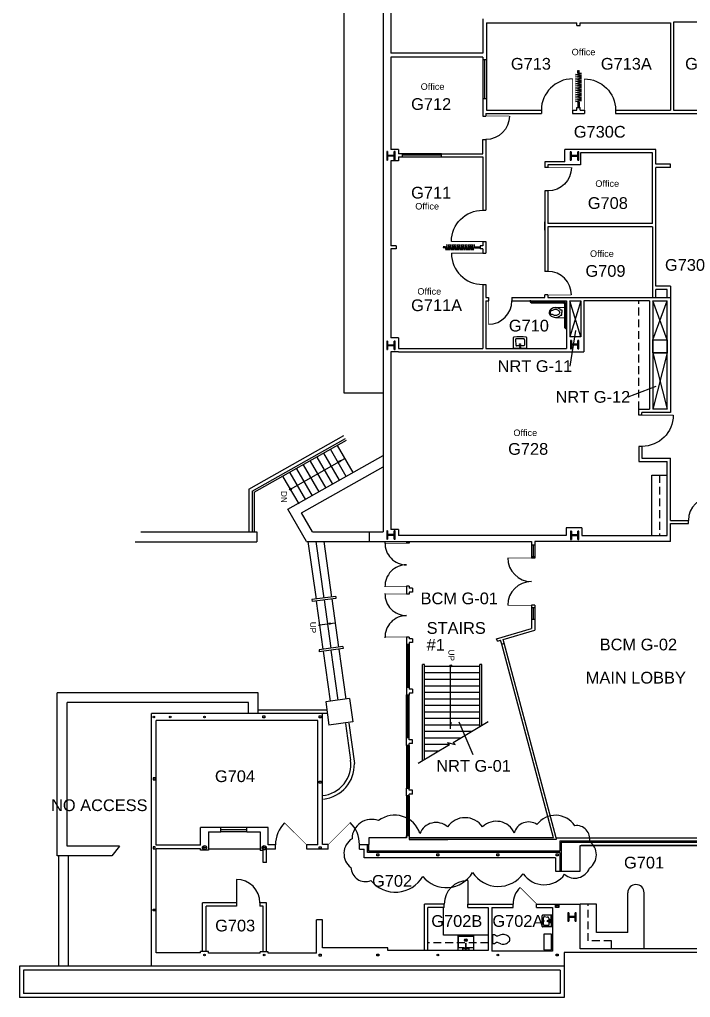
# Model space of a CAD drawing. Extents: x 889 to 4763, y 151 to 3209.
# Drawn here: x 889 to 1919, y 720 to 2222 of the extents above; entities that cross this region are included whole.
import ezdxf

# ---------------------------------------------------------------- set-up
doc = ezdxf.new("R2010")
doc.units = 0
doc.header["$LTSCALE"] = 96
doc.header["$MEASUREMENT"] = 0
doc.linetypes.add('DASHED4', pattern=[0.1875, 0.125, -0.0625])
doc.layers.get('0').update_dxf_attribs({"linetype": 'CONTINUOUS'})
for name, color, linetype in [('A-ANNO-TEXT', 4, 'CONTINUOUS'), ('A-ANNO-TEXT-CTC', 181, 'CONTINUOUS'), ('A-COLS', 1, 'CONTINUOUS'), ('A-DOOR', 2, 'CONTINUOUS'), ('A-FLOR-CASE', 3, 'CONTINUOUS'), ('A-FLOR-SHFT', 1, 'CONTINUOUS'), ('A-FLOR-STRS', 2, 'CONTINUOUS'), ('A-GLAZ', 2, 'CONTINUOUS'), ('A-WALL-EXST', 7, 'CONTINUOUS'), ('A-WALL-FULL', 6, 'CONTINUOUS'), ('A-WALL-SILL', 1, 'CONTINUOUS'), ('DEF', 31, 'CONTINUOUS'), ('L-EXTERIOR', 8, 'CONTINUOUS'), ('P-FIXT', 3, 'CONTINUOUS')]:
    doc.layers.add(name, color=color, linetype=linetype)
doc.styles.add('ARIAL', font='arial.ttf')

# ---------------------------------------------------------------- blocks, each defined once
blk = doc.blocks.new('COL')
at = {"layer": 'A-COLS'}
for p, q in [((-0.5, 0.5), (0.5, 0.5)), ((-0.5, 0.39), (-0.5, 0.5)), ((-0.5, 0.39), (-0.05, 0.39)), ((-0.05, -0.39), (-0.05, 0.39)), ((0.05, -0.39), (0.05, 0.39)), ((0.05, 0.39), (0.5, 0.39)), ((0.5, 0.5), (0.5, 0.39)), ((-0.5, -0.5), (-0.5, -0.39)), ((-0.05, -0.39), (-0.5, -0.39)), ((0.5, -0.5), (-0.5, -0.5)), ((0.5, -0.39), (0.05, -0.39)), ((0.5, -0.39), (0.5, -0.5))]:
    blk.add_line(p, q, dxfattribs=at)
blk = doc.blocks.new('DOOR')
at = {"layer": 'A-DOOR', "const_width": 0.0278}
blk.add_lwpolyline([(0, 0), (0, 1)], dxfattribs=at)
at = {"layer": 'A-DOOR'}
blk.add_arc((0, 0), 1, 90, 180, dxfattribs=at)
blk = doc.blocks.new('TOILET3')
for p, q in [((0, -7), (0, 7)), ((2.5, 7), (0, 7)), ((5.6, 5), (2.5, 7)), ((7.2, 5), (5.6, 5)), ((12.3, 6.8), (7.2, 5)), ((2.5, -7), (0, -7)), ((5.6, -5), (2.5, -7)), ((7.2, -5), (5.6, -5)), ((12.3, -6.8), (7.2, -5))]:
    blk.add_line(p, q)
for centre, radius, start, end in [((15.7, -3.1), 10.5, 90, 108.8354), ((16.2, -0.6), 8.05, 71.1646, 93.7754), ((15.2, -6.5), 14, 57.6462, 74.7553), ((16.2, -4), 11.3, 36.0611, 55.3641), ((20.1, 0), 5.93, 360, 26.7012), ((20.1, 0), 5.93, 333.2988, 0), ((15.7, 3.1), 10.5, 251.1646, 270), ((15.7, 3.1), 10.5, 270, 288.8354), ((15.7, 5.9), 13.2, 284.9626, 301.7838), ((16.2, 4), 11.3, 304.6359, 323.9389)]:
    blk.add_arc(centre, radius, start, end)

msp = doc.modelspace()

# ---------------------------------------------------------------- linework, layer by layer
at = {"layer": 'A-ANNO-TEXT'}
msp.add_line((1550.8, 1132.7), (1550.8, 1228.9), dxfattribs=at)
msp.add_circle((1550.9, 1229.5), 1.44, dxfattribs=at)
msp.add_solid([(1549.1, 1143.3), (1552.7, 1143.3), (1550.9, 1132.5)], dxfattribs=at)
at = {"layer": 'A-ANNO-TEXT-CTC'}
for p, q in [((1734.4, 1689.4), (1742.9, 1744.1)), ((1823.3, 1642.2), (1866.2, 1658.9)), ((1585.6, 1092.7), (1563.8, 1142.7))]:
    msp.add_line(p, q, dxfattribs=at)
at = {"layer": 'A-COLS'}
for points in [[(1265.7, 1149.4), (1262.7, 1149.4), (1262.7, 1152.4), (1265.7, 1152.4)], [(1351.8, 1149.4), (1348.8, 1149.4), (1348.8, 1152.4), (1351.8, 1152.4)], [(1094.1, 1054.3), (1097.1, 1054.3), (1097.1, 1057.3), (1094.1, 1057.3)], [(1351.8, 1049.3), (1348.8, 1049.3), (1348.8, 1052.3), (1351.8, 1052.3)], [(1094.1, 948.6), (1097.1, 948.6), (1097.1, 951.6), (1094.1, 951.6)], [(1351.8, 948.6), (1348.8, 948.6), (1348.8, 951.6), (1351.8, 951.6)], [(1440.6, 937.9), (1437.6, 937.9), (1437.6, 940.9), (1440.6, 940.9)], [(1532.7, 937.9), (1529.7, 937.9), (1529.7, 940.9), (1532.7, 940.9)], [(1624.8, 937.9), (1621.8, 937.9), (1621.8, 940.9), (1624.8, 940.9)], [(1716, 937.9), (1713, 937.9), (1713, 940.9), (1716, 940.9)], [(1094.1, 856), (1097.1, 856), (1097.1, 853), (1094.1, 853)], [(1717, 858.1), (1712, 858.1), (1712, 863.1), (1717, 863.1)], [(1716, 859.1), (1713, 859.1), (1713, 862.1), (1716, 862.1)], [(1351.8, 783.7), (1348.8, 783.7), (1348.8, 786.7), (1351.8, 786.7)], [(1440.6, 783.9), (1437.6, 783.9), (1437.6, 786.9), (1440.6, 786.9)], [(1716, 783.9), (1713, 783.9), (1713, 786.9), (1716, 786.9)]]:
    msp.add_lwpolyline(points, close=True, dxfattribs=at)
for centre, radius in [((1095.1, 1150.9), 1.25), ((1120.2, 1150.9), 1.25), ((1172.9, 1150.9), 1.25), ((1172.9, 950.1), 3.25), ((1172.9, 950.1), 1.25), ((1264.5, 950.1), 3.25), ((1264.5, 950.1), 1.25), ((1172.9, 785.4), 1.25), ((1264.5, 785.4), 1.25), ((1531.2, 785.4), 1.25), ((1623.3, 785.4), 1.25)]:
    msp.add_circle(centre, radius, dxfattribs=at)
at = {"layer": 'A-DOOR'}
for p, q in [((1746.1, 2139.4), (1746.1, 2143.2)), ((1746.1, 2143.2), (1746.5, 2143.2)), ((1748.1, 2139.4), (1746.1, 2139.4)), ((1746.6, 2143.2), (1746.8, 2142.1)), ((1747.4, 2142.1), (1746.8, 2142.1)), ((1747.4, 2142.1), (1747.6, 2143.2)), ((1747.6, 2143.2), (1748.1, 2143.2)), ((1748.1, 2139.4), (1748.1, 2143.2)), ((1746.1, 2094.8), (1746.1, 2086.5)), ((1748.1, 2094.8), (1746.1, 2094.8)), ((1746.1, 2094.4), (1746.1, 2093.3)), ((1746.6, 2086.5), (1746.8, 2087.7)), ((1747.4, 2087.7), (1746.8, 2087.7)), ((1747.4, 2087.7), (1747.6, 2086.5)), ((1748.1, 2094.8), (1748.1, 2086.5)), ((1746.1, 2086.5), (1746.6, 2086.5)), ((1747.6, 2086.5), (1748.1, 2086.5)), ((1543.1, 1872.9), (1539.3, 1872.9)), ((1539.3, 1872.9), (1539.3, 1872.5)), ((1539.3, 1872.4), (1540.4, 1872.2)), ((1540.4, 1871.6), (1539.3, 1871.4)), ((1539.3, 1871.4), (1539.3, 1870.9)), ((1543.1, 1870.9), (1539.3, 1870.9)), ((1540.4, 1871.6), (1540.4, 1872.2)), ((1543.1, 1870.9), (1543.1, 1872.9)), ((1587.7, 1872.9), (1596, 1872.9)), ((1587.7, 1870.9), (1587.7, 1872.9)), ((1587.7, 1870.9), (1596, 1870.9)), ((1588.1, 1872.9), (1589.2, 1872.9)), ((1596, 1872.4), (1594.8, 1872.2)), ((1594.8, 1871.6), (1594.8, 1872.2)), ((1594.8, 1871.6), (1596, 1871.4)), ((1596, 1872.9), (1596, 1872.4)), ((1596, 1871.4), (1596, 1870.9)), ((1222, 901.5), (1222, 865.5)), ((1577, 899.7), (1577, 863.7))]:
    msp.add_line(p, q, dxfattribs=at)
for points in [[(1751.6, 2124.9), (1751.6, 2124.9), (1742.6, 2126.3), (1751.6, 2127.6), (1742.6, 2129), (1751.6, 2130.4), (1742.6, 2131.8), (1751.6, 2133.2), (1742.6, 2134.5), (1751.6, 2135.9), (1742.6, 2137.3), (1751.6, 2138.7), (1747.1, 2139.4)], [(1751.6, 2111.1), (1751.6, 2111.1), (1742.6, 2112.5), (1751.6, 2113.8), (1742.6, 2115.2), (1751.6, 2116.6), (1742.6, 2118), (1751.6, 2119.4), (1742.6, 2120.7), (1751.6, 2122.1), (1742.6, 2123.5), (1751.6, 2124.9), (1747.1, 2125.6)], [(1747.1, 2094.8), (1742.6, 2095.7), (1751.6, 2097.1), (1742.6, 2098.5), (1751.6, 2099.9), (1742.6, 2101.2), (1751.6, 2102.6), (1742.6, 2104), (1751.6, 2105.4), (1742.6, 2106.8), (1751.6, 2108.1), (1742.6, 2109.5), (1751.6, 2111.1)], [(1557.6, 1867.4), (1557.6, 1867.4), (1556.2, 1876.4), (1554.9, 1867.4), (1553.5, 1876.4), (1552.1, 1867.4), (1550.7, 1876.4), (1549.3, 1867.4), (1548, 1876.4), (1546.6, 1867.4), (1545.2, 1876.4), (1543.8, 1867.4), (1543.1, 1871.9)], [(1571.4, 1867.4), (1571.4, 1867.4), (1570, 1876.4), (1568.7, 1867.4), (1567.3, 1876.4), (1565.9, 1867.4), (1564.5, 1876.4), (1563.1, 1867.4), (1561.8, 1876.4), (1560.4, 1867.4), (1559, 1876.4), (1557.6, 1867.4), (1556.9, 1871.9)], [(1587.7, 1871.9), (1586.8, 1876.4), (1585.4, 1867.4), (1584, 1876.4), (1582.6, 1867.4), (1581.3, 1876.4), (1579.9, 1867.4), (1578.5, 1876.4), (1577.1, 1867.4), (1575.7, 1876.4), (1574.4, 1867.4), (1573, 1876.4), (1571.4, 1867.4)]]:
    msp.add_lwpolyline(points, dxfattribs=at)
at = {"layer": 'A-DOOR', "const_width": 1}
for points in [[(1483, 1417.5), (1450, 1417.5)], [(1638.5, 1395.1), (1674.8, 1395.1)], [(1483, 1351.5), (1450, 1351.5)], [(1483, 1339.5), (1450, 1339.5)], [(1638.5, 1322.5), (1674.8, 1322.5)], [(1483, 1273.5), (1450, 1273.5)], [(1329.8, 954.5), (1295.8, 988.4)], [(1362.8, 954.9), (1396.7, 988.8)], [(1682.8, 863.7), (1657.3, 889.2)]]:
    msp.add_lwpolyline(points, dxfattribs=at)
at = {"layer": 'A-DOOR'}
for centre, radius, start, end in [((1746.5, 2143.2), 0.047, 11.18, 90), ((1747.6, 2143.2), 0.047, 90, 168.82), ((1539.3, 1872.5), 0.047, 180, 258.82), ((1539.3, 1871.4), 0.047, 101.18, 180), ((1483, 1417.5), 33, 178.293, 270), ((1483, 1351.5), 33, 90, 181.707), ((1674.8, 1395.1), 36.3, 180, 270), ((1674.8, 1322.5), 36.3, 90, 180), ((1483, 1339.5), 33, 178.293, 270), ((1483, 1273.5), 33, 90, 181.707), ((1329.8, 954.5), 48, 135, 180), ((1362.7, 954.9), 48, 0, 45), ((1222, 865.5), 36, 0, 90), ((1577, 863.7), 36, 90, 180), ((1682.8, 863.7), 36, 135, 180)]:
    msp.add_arc(centre, radius, start, end, dxfattribs=at)
at = {"layer": 'A-FLOR-CASE', "linetype": 'DASHED4'}
for p, q in [((1839.6, 1623.3), (1839.6, 1789.9)), ((1871.5, 1522.3), (1871.5, 1429.5)), ((1761.8, 807), (1761.8, 863.7)), ((1608.5, 804), (1515.8, 804)), ((1797.8, 807), (1761.8, 807)), ((1797.8, 795), (1797.8, 807))]:
    msp.add_line(p, q, dxfattribs=at)
at = {"layer": 'A-FLOR-CASE'}
for p, q in [((1859.5, 1522.3), (1883.5, 1522.3)), ((1859.5, 1429.5), (1859.5, 1522.3)), ((1179, 948.3), (1258.2, 948.3)), ((1822.8, 820), (1822.8, 881)), ((1847.8, 795), (1847.8, 881)), ((1539.8, 816), (1539.8, 858.5)), ((1774.8, 863.7), (1749.8, 863.7)), ((1774.8, 820), (1774.8, 863.7)), ((1608.5, 816), (1539.8, 816)), ((1822.8, 820), (1774.8, 820))]:
    msp.add_line(p, q, dxfattribs=at)
msp.add_lwpolyline([(1693.7, 793.2), (1705.7, 793.2), (1705.7, 817.2), (1693.7, 817.2)], close=True, dxfattribs=at)
msp.add_arc((1835.3, 881), 12.5, 0, 180, dxfattribs=at)
at = {"layer": 'A-FLOR-SHFT'}
for p, q in [((1861.3, 1729.8), (1883.3, 1789.9)), ((1883.3, 1729.8), (1861.3, 1789.9)), ((1861.3, 1789.9), (1883.3, 1789.9)), ((1861.3, 1789.9), (1861.3, 1623.3)), ((1883.3, 1623.3), (1883.3, 1789.9)), ((1861.3, 1729.8), (1883.3, 1729.8)), ((1883.3, 1709.8), (1861.3, 1623.3)), ((1861.3, 1709.8), (1883.3, 1623.6)), ((1861.3, 1709.8), (1883.3, 1709.8)), ((1883.3, 1623.3), (1861.3, 1623.3))]:
    msp.add_line(p, q, dxfattribs=at)
for points in [[(1750.5, 1789.9), (1733.7, 1734.6)], [(1750.5, 1734.6), (1733.7, 1789.9)]]:
    msp.add_lwpolyline(points, dxfattribs=at)
at = {"layer": 'A-FLOR-STRS'}
for p, q in [((1510.7, 1231.6), (1507.7, 1231.6)), ((1507.7, 1084), (1507.7, 1231.6)), ((1510.7, 1085.8), (1510.7, 1231.6)), ((1598.5, 1231.6), (1595.5, 1231.6)), ((1595.5, 1135.9), (1595.5, 1231.6)), ((1598.5, 1137.8), (1598.5, 1231.6)), ((1510.7, 1228.9), (1595.5, 1228.9)), ((1510.7, 1218.9), (1595.5, 1218.9)), ((1510.7, 1208.9), (1595.5, 1208.9)), ((1510.7, 1198.9), (1595.5, 1198.9)), ((1510.7, 1188.9), (1595.5, 1188.9)), ((1510.7, 1178.9), (1595.5, 1178.9)), ((1510.7, 1168.9), (1595.5, 1168.9)), ((1510.7, 1158.9), (1595.5, 1158.9)), ((1510.7, 1148.9), (1595.5, 1148.9)), ((1554.7, 1111.9), (1608.5, 1143.7)), ((1510.7, 1138.9), (1595.5, 1138.9)), ((1510.7, 1128.9), (1583.4, 1128.9)), ((1510.7, 1118.9), (1566.5, 1118.9)), ((1546.2, 1111.8), (1549.3, 1108.7)), ((1546.2, 1111.8), (1557.8, 1108.8)), ((1557.8, 1108.8), (1554.7, 1111.9)), ((1500.7, 1079.9), (1549.3, 1108.7)), ((1510.7, 1108.9), (1548.5, 1108.9)), ((1510.7, 1098.9), (1532.8, 1098.9))]:
    msp.add_line(p, q, dxfattribs=at)
at = {"layer": 'A-GLAZ'}
for p, q in [((1603, 2160), (1603, 2100)), ((1537, 2013.2), (1477, 2013.2)), ((1677.4, 1414.5), (1677.4, 1396.5)), ((1677.4, 1318.5), (1677.4, 1300.5)), ((1483, 1262), (1483, 1196)), ((1485, 1262), (1485, 1196)), ((1487, 1262), (1487, 1196)), ((1708.5, 965.5), (1629.2, 1262.8)), ((1712.7, 965.5), (1633, 1264)), ((1483, 1119), (1483, 1185)), ((1485, 1119), (1485, 1184.5)), ((1487, 1119), (1487, 1185)), ((1483, 1107), (1483, 1041)), ((1485, 1107), (1485, 1041)), ((1487, 1107), (1487, 1041)), ((1483, 1030), (1483, 968.5)), ((1485, 1030), (1485, 968.5)), ((1487, 1030), (1487, 968.5)), ((1238, 977.6), (1197.8, 977.6)), ((1708.5, 965.5), (1487, 965.5))]:
    msp.add_line(p, q, dxfattribs=at)
at = {"layer": 'A-WALL-EXST'}
msp.add_line((1487, 962.5), (1546.7, 962.5), dxfattribs=at)
at = {"layer": 'A-WALL-FULL'}
for p, q in [((1447, 2549.8), (1447, 1435)), ((1459, 2292), (1459, 2170)), ((1600, 2222.5), (1600, 2170)), ((1606, 2216.5), (1606, 2160)), ((1606, 2216.5), (1744.6, 2216.5)), ((1744.6, 2212.5), (1744.6, 2216.5)), ((1744.6, 2212.5), (1749.6, 2212.5)), ((1749.6, 2216.5), (1888.2, 2216.5)), ((1749.6, 2212.5), (1749.6, 2216.5)), ((1888.2, 2216.5), (1888.2, 2082.5)), ((1893.2, 2217.5), (1893.2, 2082.5)), ((1989.2, 2217.5), (1893.2, 2217.5)), ((1600, 2170), (1459, 2170)), ((1459, 2164), (1459, 2022)), ((1600, 2164), (1459, 2164)), ((1600, 2164), (1600, 2160)), ((1600, 2164), (1600, 2160)), ((1606, 2160), (1600, 2160)), ((1606, 2100), (1600, 2100)), ((1600, 2100), (1600, 2073.5)), ((1606, 2100), (1606, 2082.5)), ((1600, 2073.5), (1605, 2073.5)), ((1605, 2077.5), (1690.1, 2077.5)), ((1605, 2077.5), (1605, 2073.5)), ((1606, 2082.5), (1690.1, 2082.5)), ((1690.1, 2082.5), (1690.1, 2077.5)), ((1738.1, 2082.5), (1744.6, 2082.5)), ((1738.1, 2082.5), (1738.1, 2077.5)), ((1738.1, 2077.5), (1756.1, 2077.5)), ((1744.6, 2086.5), (1749.6, 2086.5)), ((1744.6, 2082.5), (1744.6, 2086.5)), ((1749.6, 2082.5), (1749.6, 2086.5)), ((1749.6, 2082.5), (1756.1, 2082.5)), ((1756.1, 2082.5), (1756.1, 2077.5)), ((1804.1, 2082.5), (1888.2, 2082.5)), ((1804.1, 2082.5), (1804.1, 2077.5)), ((1804.1, 2077.5), (1949.2, 2077.5)), ((1893.2, 2082.5), (1949.2, 2082.5)), ((1600, 2015.7), (1600, 2037.5)), ((1600, 2037.5), (1605, 2037.5)), ((1605, 2037.5), (1605, 1928.9)), ((1471, 2022), (1459, 2022)), ((1471, 2022), (1471, 2015.7)), ((1477, 2015.7), (1471, 2015.7)), ((1477, 2010.7), (1477, 2015.7)), ((1537, 2015.7), (1600, 2015.7)), ((1537, 2010.7), (1537, 2015.7)), ((1865.7, 2022.2), (1726, 2022.2)), ((1726, 2003.4), (1726, 2022.2)), ((1860.8, 2017.2), (1750.4, 2017.2)), ((1750.4, 2017.2), (1750.4, 1998.4)), ((1860.8, 1908.6), (1860.8, 2017.2)), ((1865.7, 1999.5), (1865.7, 2022.2)), ((1459, 2004.8), (1459, 1874.4)), ((1471, 2004.8), (1459, 2004.8)), ((1471, 2010.7), (1471, 2004.8)), ((1471, 2010.7), (1477, 2010.7)), ((1537, 2010.7), (1600, 2010.7)), ((1600, 2010.7), (1600, 1928.9)), ((1726, 2003.4), (1695.2, 2003.4)), ((1695.2, 2003.4), (1695.2, 1994.4)), ((1731, 1998.4), (1700.2, 1998.4)), ((1700.2, 1998.4), (1700.2, 1994.4)), ((1750.4, 1998.4), (1700.2, 1998.4)), ((1888.5, 1999.5), (1865.7, 1999.5)), ((1888.5, 1994.5), (1888.5, 1999.5)), ((1700.2, 1994.4), (1695.2, 1994.4)), ((1888.5, 1994.5), (1865.7, 1994.5)), ((1865.7, 1812.5), (1865.7, 1994.5)), ((1695.2, 1958.4), (1695.2, 1834.9)), ((1700.2, 1958.4), (1695.2, 1958.4)), ((1700.2, 1958.4), (1700.2, 1908.6)), ((1600, 1928.9), (1605, 1928.9)), ((1695.2, 1898.3), (1695.2, 1911.3)), ((1860.8, 1908.6), (1700.2, 1908.6)), ((1700.2, 1903.6), (1700.2, 1834.9)), ((1860.8, 1903.6), (1700.2, 1903.6)), ((1860.8, 1903.6), (1860.8, 1794.9)), ((1600, 1880.9), (1600, 1874.4)), ((1600, 1880.9), (1605, 1880.9)), ((1605, 1880.9), (1605, 1862.9)), ((1467, 1874.4), (1459, 1874.4)), ((1459, 1869.4), (1459, 1732.8)), ((1467, 1869.4), (1459, 1869.4)), ((1467, 1874.4), (1467, 1869.4)), ((1596, 1874.4), (1596, 1869.4)), ((1600, 1874.4), (1596, 1874.4)), ((1600, 1869.4), (1596, 1869.4)), ((1600, 1869.4), (1600, 1862.9)), ((1600, 1862.9), (1605, 1862.9)), ((1700.2, 1834.9), (1695.2, 1834.9)), ((1600, 1814.9), (1605, 1814.9)), ((1600, 1814.9), (1600, 1716.5)), ((1605, 1814.9), (1605, 1794.9)), ((1888.5, 1812.5), (1865.7, 1812.5)), ((1883.3, 1807.3), (1865.7, 1807.3)), ((1865.7, 1794.9), (1865.7, 1807.3)), ((1883.3, 1794.9), (1883.3, 1807.3)), ((1888.5, 1812.5), (1888.5, 1618.3)), ((1605, 1794.9), (1609, 1794.9)), ((1605, 1789.9), (1605, 1716.5)), ((1605, 1789.9), (1609, 1789.9)), ((1609, 1794.9), (1609, 1789.9)), ((1645, 1794.9), (1645, 1789.9)), ((1645, 1794.9), (1695.2, 1794.9)), ((1645, 1789.9), (1728.7, 1789.9)), ((1700.2, 1798.9), (1695.2, 1798.9)), ((1695.2, 1794.9), (1695.2, 1798.9)), ((1700.2, 1798.9), (1700.2, 1794.9)), ((1700.2, 1794.9), (1860.8, 1794.9)), ((1728.7, 1789.9), (1728.7, 1734.6)), ((1733.7, 1789.9), (1733.7, 1734.6)), ((1733.7, 1789.9), (1750.5, 1789.9)), ((1750.5, 1789.9), (1750.5, 1734.6)), ((1856.3, 1789.9), (1755.5, 1789.9)), ((1755.5, 1789.9), (1755.5, 1711.5)), ((1856.3, 1789.9), (1856.3, 1623.3)), ((1860.8, 1794.9), (1888.5, 1794.9)), ((1471, 1732.8), (1459, 1732.8)), ((1471, 1732.8), (1471, 1716.5)), ((1728.7, 1734.6), (1728.7, 1716.5)), ((1750.5, 1734.6), (1733.7, 1734.6)), ((1471, 1716.5), (1600, 1716.5)), ((1605, 1716.5), (1728.7, 1716.5)), ((1459, 1711.5), (1459, 1438.7)), ((1471, 1711.5), (1459, 1711.5)), ((1471, 1711.5), (1755.5, 1711.5)), ((1839.6, 1614.3), (1839.6, 1623.3)), ((1839.6, 1623.3), (1856.3, 1623.3)), ((1844.6, 1614.3), (1839.6, 1614.3)), ((1888.5, 1618.3), (1844.6, 1618.3)), ((1844.6, 1614.3), (1844.6, 1618.3)), ((1844.6, 1566.3), (1839.6, 1566.3)), ((1839.6, 1566.3), (1839.6, 1543.3)), ((1844.6, 1566.3), (1844.6, 1548.3)), ((1844.6, 1548.3), (1888.5, 1548.3)), ((1888.5, 1452.7), (1888.5, 1548.3)), ((1839.6, 1543.3), (1883.5, 1543.3)), ((1883.5, 1429.5), (1883.5, 1543.3)), ((1752.2, 1441.5), (1728.2, 1441.5)), ((1728.2, 1441.5), (1728.2, 1429.5)), ((1752.2, 1441.5), (1752.2, 1429.5)), ((1888.5, 1452.7), (1916, 1452.7)), ((1888.5, 1420.5), (1888.5, 1447.7)), ((1888.5, 1447.7), (1916, 1447.7)), ((1916, 1447.7), (1916, 1452.7)), ((1426, 1420.5), (1426, 1435)), ((1471, 1438.7), (1459, 1438.7)), ((1471, 1438.7), (1471, 1429.5)), ((1728.2, 1429.5), (1471, 1429.5)), ((1752.2, 1429.5), (1883.5, 1429.5)), ((1426, 1420.5), (1674.8, 1420.5)), ((1483, 1420.5), (1483, 1417.5)), ((1487, 1417.5), (1483, 1417.5)), ((1487, 1420.5), (1487, 1417.5)), ((1674.8, 1420.5), (1674.8, 1414.5)), ((1680, 1414.5), (1674.8, 1414.5)), ((1888.5, 1420.5), (1680, 1420.5)), ((1680, 1420.5), (1680, 1414.5)), ((1674.8, 1396.5), (1674.8, 1394.5)), ((1680, 1396.5), (1674.8, 1396.5)), ((1680, 1396.5), (1680, 1394.5)), ((1680, 1394.5), (1674.8, 1394.5)), ((1487, 1351.5), (1483, 1351.5)), ((1483, 1351.5), (1483, 1339.5)), ((1487, 1351.5), (1487, 1348.5)), ((1487, 1339.5), (1483, 1339.5)), ((1492, 1348.5), (1487, 1348.5)), ((1487, 1342.5), (1487, 1339.5)), ((1492, 1342.5), (1487, 1342.5)), ((1492, 1348.5), (1492, 1342.5)), ((1680, 1322.5), (1674.8, 1322.5)), ((1674.8, 1322.5), (1674.8, 1318.5)), ((1680, 1322.5), (1680, 1318.5)), ((1680, 1318.5), (1674.8, 1318.5)), ((1674.8, 1300.5), (1674.8, 1286.9)), ((1680, 1300.5), (1674.8, 1300.5)), ((1680, 1300.5), (1680, 1284.2)), ((1621.4, 1270.9), (1674.8, 1286.9)), ((1631.5, 1269.8), (1680, 1284.2)), ((1487, 1273.5), (1483, 1273.5)), ((1483, 1273.5), (1483, 1262)), ((1487, 1262), (1483, 1262)), ((1487, 1273.5), (1487, 1271)), ((1492, 1271), (1487, 1271)), ((1487, 1265), (1487, 1262)), ((1492, 1265), (1487, 1265)), ((1492, 1271), (1492, 1265)), ((1622.8, 1267.2), (1621.4, 1270.9)), ((1622.8, 1267.2), (1627.6, 1268.6)), ((1629.2, 1262.8), (1627.6, 1268.6)), ((1629.2, 1262.8), (1633, 1264)), ((1633, 1264), (1631.5, 1269.8)), ((1483, 1196), (1483, 1184.5)), ((1487, 1196), (1483, 1196)), ((1487, 1196), (1487, 1193.5)), ((1492, 1193.5), (1487, 1193.5)), ((1492, 1187.5), (1487, 1187.5)), ((1487, 1187.5), (1487, 1184.5)), ((1492, 1193.5), (1492, 1187.5)), ((1487, 1184.5), (1483, 1184.5)), ((1353.9, 1156.1), (1091.5, 1156.1)), ((1091.5, 768.2), (1091.5, 1156.1)), ((1353.9, 954.9), (1353.9, 1156.1)), ((1347, 1145.3), (1098.8, 1145.3)), ((1098.8, 953.8), (1098.8, 1145.3)), ((1347, 954.5), (1347, 1145.3)), ((1487, 1119), (1483, 1119)), ((1483, 1107), (1483, 1119)), ((1487, 1116), (1487, 1119)), ((1492, 1116), (1487, 1116)), ((1492, 1110), (1492, 1116)), ((1487, 1107), (1483, 1107)), ((1492, 1110), (1487, 1110)), ((1487, 1107), (1487, 1110)), ((1483, 1030), (1483, 1041.5)), ((1487, 1041), (1483, 1041)), ((1487, 1038.5), (1487, 1041.5)), ((1492, 1038.5), (1487, 1038.5)), ((1492, 1032.5), (1492, 1038.5)), ((1487, 1030), (1483, 1030)), ((1487, 1030), (1487, 1032.5)), ((1492, 1032.5), (1487, 1032.5)), ((1197.8, 981), (1166.8, 981)), ((1166.8, 953.8), (1166.8, 981)), ((1197.8, 974.3), (1197.8, 981)), ((1238, 974.3), (1238, 981)), ((1270.8, 981), (1238, 981)), ((1270.8, 954.5), (1270.8, 981)), ((1179, 974.3), (1179, 946.3)), ((1179, 974.3), (1197.8, 974.3)), ((1238, 974.3), (1258.2, 974.3)), ((1258.2, 974.3), (1258.2, 945.7)), ((1425, 965.5), (1425, 954.9)), ((1483, 965.5), (1425, 965.5)), ((1487, 968.5), (1483, 968.5)), ((1483, 965.5), (1483, 968.5)), ((1487, 968.5), (1483, 968.5)), ((1483, 968.5), (1483, 965.5)), ((1483, 968.5), (1483, 965.5)), ((1487, 968.5), (1483, 968.5)), ((1487, 968.5), (1487, 962.5)), ((1487, 968.5), (1487, 962.5)), ((1487, 968.5), (1487, 962.5)), ((1712.7, 962.5), (1487, 962.5)), ((1712.7, 965.5), (1986.3, 965.5)), ((1712.7, 965.5), (1986.3, 965.5)), ((1712.7, 965.5), (1712.7, 962.5)), ((1166.8, 953.8), (1098.8, 953.8)), ((1166.8, 948.5), (1098.8, 948.5)), ((1098.8, 788.5), (1098.8, 948.5)), ((1166.8, 946.3), (1166.8, 948.5)), ((1179, 946.3), (1166.8, 946.3)), ((1281.8, 948), (1268.3, 948)), ((1268.3, 927.5), (1268.3, 948)), ((1281.8, 954.5), (1270.8, 954.5)), ((1281.8, 948), (1281.8, 954.5)), ((1347, 954.5), (1329.8, 954.5)), ((1329.8, 948), (1329.8, 954.5)), ((1362.8, 948), (1329.8, 948)), ((1362.8, 954.9), (1353.9, 954.9)), ((1362.8, 948), (1362.8, 954.9)), ((1410.7, 954.9), (1425, 954.9)), ((1410.8, 948), (1410.8, 954.9)), ((1410.8, 948), (1418.2, 948)), ((1418.2, 934.7), (1418.2, 948)), ((1423, 942.8), (1423, 954.9)), ((1425, 944.8), (1425, 954.9)), ((1718.6, 960.5), (1986.3, 960.5)), ((1718.6, 960.5), (1718.6, 944.8)), ((1720.6, 958.5), (1986.3, 958.5)), ((1720.6, 958.5), (1720.6, 914.9)), ((1749.8, 953.5), (1989.5, 953.5)), ((1749.8, 934.7), (1749.8, 953.5)), ((1991.5, 953.5), (1751, 953.5)), ((1263, 945.7), (1258.2, 945.7)), ((1263, 927.5), (1263, 945.7)), ((1712, 934.7), (1418.2, 934.7)), ((1718.6, 942.8), (1423, 942.8)), ((1718.6, 944.8), (1425, 944.8)), ((1712, 934.7), (1712, 914.3)), ((1718.6, 942.8), (1718.6, 914.9)), ((1749.8, 914.3), (1749.8, 934.7)), ((1268.3, 927.5), (1263, 927.5)), ((1712, 914.3), (1749.8, 914.3)), ((1718.6, 914.9), (1720.6, 914.9)), ((1170, 790.7), (1170, 865.5)), ((1222, 865.5), (1170, 865.5)), ((1175.3, 790.7), (1175.3, 860.3)), ((1222, 860.3), (1175.3, 860.3)), ((1222, 865.5), (1222, 860.3)), ((1258, 865.5), (1258, 860.3)), ((1263, 865.5), (1258, 865.5)), ((1263, 860.3), (1258, 860.3)), ((1268.3, 865.5), (1263, 865.5)), ((1263, 790.5), (1263, 860.3)), ((1268.3, 790.5), (1268.3, 865.5)), ((1510.5, 792.2), (1510.5, 863.7)), ((1541, 863.7), (1510.5, 863.7)), ((1515.8, 792.2), (1515.8, 858.5)), ((1541, 858.5), (1515.8, 858.5)), ((1541, 858.5), (1541, 863.7)), ((1577, 863.7), (1608.5, 863.7)), ((1577, 858.5), (1577, 863.7)), ((1577, 858.5), (1608.5, 858.5)), ((1608.5, 863.7), (1646.8, 863.7)), ((1608.5, 858.5), (1608.5, 792.2)), ((1613.8, 858.5), (1646.8, 858.5)), ((1613.8, 858.5), (1613.8, 791.5)), ((1646.8, 858.5), (1646.8, 863.7)), ((1682.8, 863.7), (1749.8, 863.7)), ((1682.8, 858.5), (1682.8, 863.7)), ((1682.8, 858.5), (1707.3, 858.5)), ((1707.3, 858.5), (1707.3, 791.5)), ((1749.8, 795), (1749.8, 863.7)), ((1344.8, 796.5), (1344.8, 839.3)), ((1354.3, 839.3), (1344.8, 839.3)), ((1354.3, 796.5), (1354.3, 839.3)), ((1344.8, 788.2), (1344.8, 796.5)), ((1454.3, 796.5), (1354.3, 796.5)), ((1454.3, 792.2), (1454.3, 796.5)), ((1166.8, 788.5), (1098.8, 788.5)), ((1179, 790.7), (1166.8, 790.7)), ((1166.8, 788.5), (1166.8, 790.7)), ((1179, 788.2), (1179, 790.7)), ((1258.2, 788.2), (1179, 788.2)), ((1270.8, 790.5), (1258.2, 790.5)), ((1258.2, 788.2), (1258.2, 790.5)), ((1270.8, 788.2), (1270.8, 790.5)), ((1344.8, 788.2), (1270.8, 788.2)), ((1608.5, 792.2), (1454.3, 792.2)), ((1707.3, 791.5), (1613.8, 791.5)), ((1725, 789.3), (1725, 768.2)), ((1945, 789.3), (1725, 789.3)), ((1935, 795), (1749.8, 795)), ((1725, 768.2), (1091.5, 768.2))]:
    msp.add_line(p, q, dxfattribs=at)
msp.add_lwpolyline([(1861.3, 1729.8), (1883.3, 1729.8), (1883.3, 1709.8), (1861.3, 1709.8)], close=True, dxfattribs=at)
msp.add_lwpolyline([(1426, 1435), (1447, 1435)], dxfattribs=at)
at = {"layer": 'A-WALL-SILL'}
for p, q in [((1600, 2160), (1600, 2100)), ((1606, 2160), (1606, 2100)), ((1537, 2015.7), (1477, 2015.7)), ((1477, 2010.7), (1537, 2010.7)), ((1674.8, 1414.5), (1674.8, 1396.5)), ((1680, 1414.5), (1680, 1395.8)), ((1674.8, 1318.5), (1674.8, 1300.5)), ((1680, 1318.5), (1680, 1300.5)), ((1483, 1262), (1483, 1196)), ((1487, 1262), (1487, 1196)), ((1483, 1119), (1483, 1185)), ((1487, 1119), (1487, 1185)), ((1483, 1107), (1483, 1041)), ((1487, 1107), (1487, 1041)), ((1483, 1030), (1483, 968.5)), ((1487, 1030), (1487, 968.5)), ((1238, 981), (1197.8, 981)), ((1238, 974.3), (1197.8, 974.3))]:
    msp.add_line(p, q, dxfattribs=at)
at = {"layer": 'DEF'}
msp.add_lwpolyline([(1440.2, 991.7, 0.520567), (1399.4, 964, 0.520567), (1397.7, 919.7, 0.520567), (1428.1, 899.8, 0.520567), (1507.9, 905.9, 0.520567), (1584.3, 911.9, 0.520567), (1662.4, 910.2, 0.520567), (1725.8, 909.3, 0.520567), (1764, 918.9, 0.520567), (1764, 959.6, 0.520567), (1741.4, 983.9, 0.520567), (1683.3, 985.7, 0.520567), (1648.6, 972.7, 0.520567), (1599.9, 982.2, 0.520567), (1546.1, 982.2, 0.520567), (1503.6, 971.8, 0.520567)], format="xyb", close=True, dxfattribs=at)
at = {"layer": 'L-EXTERIOR'}
for p, q in [((1387, 2597.8), (1387, 1648.3)), ((1387, 1648.3), (1447, 1648.3)), ((1240.8, 1500.6), (1386.6, 1582.8)), ((1246, 1497.5), (1389.3, 1578.3)), ((1249, 1495.8), (1390.8, 1575.7)), ((1390.6, 1520.3), (1366.5, 1561.9)), ((1401, 1526.4), (1376.9, 1567.9)), ((1301, 1470), (1447, 1552.3)), ((1304.9, 1500.7), (1388.5, 1547.9)), ((1369.9, 1508.3), (1345.8, 1549.8)), ((1380.2, 1514.3), (1356.2, 1555.9)), ((1338.7, 1490.2), (1314.6, 1531.8)), ((1321.6, 1464.4), (1447, 1535.1)), ((1349.1, 1496.3), (1325, 1537.8)), ((1359.5, 1502.3), (1335.4, 1543.8)), ((1318, 1478.2), (1293.9, 1519.7)), ((1328.3, 1484.2), (1304.3, 1525.7)), ((1240.8, 1500.6), (1240.8, 1435)), ((1246, 1497.5), (1246, 1435)), ((1249, 1495.8), (1249, 1435)), ((1329.7, 1420.5), (1301, 1470)), ((1338.6, 1435), (1321.6, 1464.4)), ((1075, 1435), (1253, 1435)), ((1253, 1435), (1253, 1420)), ((1338.6, 1435), (1426, 1435)), ((1066.3, 1420), (1253, 1420)), ((1329.7, 1420.5), (1426, 1420.5)), ((1331.7, 1420.5), (1344.1, 1331.8)), ((1343.8, 1420.5), (1356, 1333.4)), ((1355.9, 1420.5), (1367.9, 1335)), ((1374.3, 1335.9), (1337.7, 1331)), ((1337.7, 1331), (1338.1, 1328)), ((1374.7, 1332.9), (1338.1, 1328)), ((1344.5, 1328.8), (1354.8, 1254.8)), ((1356.4, 1330.5), (1366.7, 1256.4)), ((1368.3, 1332.1), (1378.6, 1258)), ((1374.3, 1335.9), (1374.7, 1332.9)), ((1373.4, 1295.1), (1349.6, 1291.9)), ((1385.3, 1258.9), (1348.7, 1254)), ((1348.7, 1254), (1349.1, 1251)), ((1385.7, 1255.9), (1349.1, 1251)), ((1355.2, 1251.8), (1365.9, 1175)), ((1367.1, 1253.4), (1377.8, 1176.7)), ((1379, 1255), (1389.7, 1178.3)), ((1385.3, 1258.9), (1385.7, 1255.9)), ((946.8, 937.7), (946.8, 1188.1)), ((1255.3, 1188.1), (946.8, 1188.1)), ((1255.3, 1156.1), (1255.3, 1188.1)), ((961.8, 952.7), (961.8, 1173.1)), ((1240.3, 1173.1), (961.8, 1173.1)), ((1240.3, 1156.1), (1240.3, 1173.1)), ((1395.7, 1179.1), (1359, 1174.1)), ((1359, 1174.1), (1364, 1138.5)), ((1395.7, 1179.1), (1400.7, 1143.4)), ((1360.7, 1161.4), (1255.3, 1161.4)), ((1361.4, 1156.1), (1353.9, 1156.1)), ((1400.7, 1143.4), (1364, 1138.5)), ((1394.4, 1141.6), (1403, 1079.4)), ((1389.2, 1140.9), (1397, 1084.7)), ((1042.6, 952.7), (961.8, 952.7)), ((1042.6, 952.7), (1030.8, 937.7)), ((1030.8, 937.7), (946.8, 937.7)), ((948.8, 937.7), (948.8, 768.2)), ((963.8, 937.7), (963.8, 768.2)), ((889, 768.2), (888.9, 720.3)), ((1091.5, 768.2), (889, 768.2)), ((1725, 768.2), (1725, 720.3)), ((1719, 762.3), (894.9, 762.3)), ((894.9, 762.3), (894.9, 726.3)), ((1719, 762.3), (1719, 726.3)), ((1719, 762.3), (1719, 726.3)), ((1719, 726.3), (894.9, 726.3)), ((1725, 720.3), (888.9, 720.3))]:
    msp.add_line(p, q, dxfattribs=at)
for centre, radius in [((1305, 1500.7), 1.44), ((1349.5, 1292), 1.01)]:
    msp.add_circle(centre, radius, dxfattribs=at)
for centre, radius, start, end in [((1349.5, 1078), 48, 275.2695, 7.9435), ((1349.8, 1077.7), 53.2, 276.1203, 1.8232)]:
    msp.add_arc(centre, radius, start, end, dxfattribs=at)
for points in [[(1378.3, 1544.1), (1380.1, 1541), (1388.6, 1547.9)], [(1363.6, 1295.5), (1364.1, 1292.3), (1373.5, 1295.2)]]:
    msp.add_solid(points, dxfattribs=at)
at = {"layer": 'P-FIXT'}
for p, q in [((1672.5, 1789.9), (1672.5, 1789.4)), ((1674, 1789.9), (1672.5, 1789.9)), ((1674, 1789.9), (1674, 1789.9)), ((1675, 1786.9), (1724.3, 1786.9)), ((1678.2, 1788.4), (1675.5, 1788.4)), ((1724.8, 1788.4), (1678.2, 1788.4)), ((1704.1, 1776.1), (1704.1, 1776.1)), ((1706.9, 1775), (1706.9, 1775)), ((1711.8, 1779.4), (1725.7, 1780.2)), ((1725.7, 1785.4), (1725.7, 1749.7)), ((1727.2, 1750.2), (1727.2, 1785.9)), ((1727.2, 1780.2), (1728.7, 1780.2)), ((1704.1, 1767.7), (1704.1, 1767.7)), ((1706.9, 1768.8), (1706.9, 1768.8)), ((1711.8, 1764.4), (1725.7, 1763.6)), ((1727.2, 1763.6), (1728.7, 1763.6)), ((1728.2, 1747.2), (1728.7, 1747.2)), ((1647.4, 1717), (1647.4, 1733.5)), ((1650.3, 1729.9), (1650.8, 1721.7)), ((1662.9, 1731.5), (1651.8, 1731.5)), ((1664.4, 1729.9), (1664, 1721.7)), ((1667.4, 1733.5), (1667.4, 1717)), ((1666.9, 1716.5), (1647.9, 1716.5)), ((1663, 1720.7), (1651.8, 1720.7)), ((1691.4, 829.2), (1691.4, 845.7)), ((1707.3, 846.5), (1692.1, 846.5)), ((1693.4, 832), (1693.4, 843)), ((1695.1, 844.4), (1699.4, 843.7)), ((1705.5, 846.2), (1705.3, 846.5)), ((1707.3, 846.2), (1705.5, 846.2)), ((1705.5, 828.7), (1705.5, 846.2)), ((1707.3, 828.5), (1692.1, 828.5)), ((1700.4, 830.5), (1694.9, 830.5)), ((1701.9, 832), (1701.9, 840.8)), ((1705.5, 828.7), (1705.3, 828.5)), ((1707.3, 828.7), (1705.5, 828.7)), ((1562.1, 816), (1562.1, 792.2)), ((1562.1, 816), (1562.1, 792.2)), ((1562.1, 816), (1586.1, 816)), ((1586.1, 816), (1586.1, 792.2)), ((1573.6, 802.5), (1573.6, 794.4)), ((1574.6, 802.5), (1573.6, 802.5)), ((1574.6, 794.4), (1574.6, 802.5)), ((1586.1, 792.2), (1562.1, 792.2))]:
    msp.add_line(p, q, dxfattribs=at)
for points in [[(1718.3, 1771.9, 0.17747), (1717.3, 1774.2, 0.066386), (1716.5, 1775, 0.085426), (1714.5, 1776, 0.074934), (1711.8, 1776.4, 0.074934), (1709, 1776, 0.08035), (1707.1, 1775.1, -0.238976), (1706.7, 1775), (1704.5, 1775.7, -0.549653), (1704.3, 1776.5)], [(1718.3, 1771.9, -0.17412), (1717.3, 1769.6, -0.066386), (1716.5, 1768.8, -0.085426), (1714.5, 1767.8, -0.074934), (1711.8, 1767.4, -0.074934), (1709, 1767.8, -0.08035), (1707.1, 1768.7, 0.238976), (1706.7, 1768.8), (1704.5, 1768.1, 0.549653), (1704.3, 1767.3)], [(1711.8, 1779.4, -0.074934), (1715.4, 1778.9, -0.085426), (1718.3, 1777.4, -0.066386), (1719.7, 1776), (1721.3, 1776), (1721.3, 1771.9)], [(1711.8, 1764.4, 0.074934), (1715.4, 1764.9, 0.085426), (1718.3, 1766.4, 0.066386), (1719.7, 1767.8), (1721.3, 1767.8), (1721.3, 1771.9)], [(1647.8, 1734, 0.061553), (1647.7, 1734, 0.084107), (1647.6, 1734, 0.039062), (1647.5, 1733.9, 0.039062), (1647.4, 1733.8, 0.084107), (1647.4, 1733.7, 0.061553), (1647.4, 1733.5)], [(1651.8, 1731.5, 0.050866), (1651.5, 1731.5, 0.073218), (1651.3, 1731.4, 0.028563), (1650.9, 1731.2, 0.050866), (1650.8, 1731, 0.050866), (1650.6, 1730.9, 0.028563), (1650.4, 1730.5, 0.073218), (1650.4, 1730.3, 0.050866), (1650.3, 1729.9)], [(1664.4, 1729.9, 0.050866), (1664.4, 1730.3, 0.073218), (1664.3, 1730.5, 0.028563), (1664.1, 1730.9, 0.050866), (1664, 1731, 0.050866), (1663.8, 1731.2, 0.028563), (1663.5, 1731.4, 0.073218), (1663.3, 1731.5, 0.050866), (1662.9, 1731.5)], [(1667.4, 1733.5, 0.061553), (1667.4, 1733.7, 0.084107), (1667.3, 1733.8, 0.039062), (1667.2, 1733.9, 0.039062), (1667.2, 1734, 0.084107), (1667.1, 1734, 0.061553), (1666.9, 1734)], [(1647.4, 1717, 0.065543), (1647.4, 1716.9, 0.087946), (1647.5, 1716.7, 0.043207), (1647.5, 1716.7, 0.043207), (1647.6, 1716.6, 0.087946), (1647.7, 1716.5, 0.065543), (1647.9, 1716.5)], [(1650.8, 1721.7, 0.063221), (1650.9, 1721.4, 0.085725), (1651, 1721.2, 0.040781), (1651.1, 1721, 0.040781), (1651.3, 1720.9, 0.085725), (1651.5, 1720.8, 0.063221), (1651.8, 1720.7)], [(1663, 1720.7, 0.063221), (1663.3, 1720.8, 0.085725), (1663.4, 1720.9, 0.040781), (1663.6, 1721, 0.040781), (1663.8, 1721.2, 0.085725), (1663.9, 1721.4, 0.063221), (1664, 1721.7)], [(1666.9, 1716.5, 0.065543), (1667, 1716.5, 0.087946), (1667.1, 1716.6, 0.043207), (1667.2, 1716.7, 0.043207), (1667.3, 1716.7, 0.087946), (1667.4, 1716.9, 0.065543), (1667.4, 1717)], [(1705.4, 837.5), (1705.4, 843.7, 0.259126), (1703.8, 846.5, 1.8)], [(1705.4, 837.5), (1705.4, 831.3, -0.259126), (1703.8, 828.5, -1.8)]]:
    msp.add_lwpolyline(points, format="xyb", dxfattribs=at)
msp.add_lwpolyline([(1656.7, 1723.5, -0.043661), (1656.7, 1723.6, -0.043661), (1656.8, 1723.7, -0.043661), (1656.9, 1723.8, -0.043661), (1657, 1723.9, -0.043661), (1657.1, 1724, -0.043661), (1657.3, 1724, -0.043661), (1657.4, 1724, -0.043661), (1657.5, 1724, -0.043661), (1657.6, 1724, -0.043661), (1657.8, 1723.9, -0.043661), (1657.9, 1723.8, -0.043661), (1658, 1723.7, -0.043661), (1658, 1723.6, -0.043661), (1658.1, 1723.5, -0.043661), (1658.1, 1723.4, -0.043661), (1658.1, 1723.2, -0.043661), (1658.1, 1723.1, -0.043661), (1658.1, 1723, -0.043661), (1658, 1722.9, -0.043661), (1658, 1722.8, -0.043661), (1657.9, 1722.7, -0.043661), (1657.8, 1722.6, -0.043661), (1657.6, 1722.5, -0.043661), (1657.5, 1722.5, -0.043661), (1657.4, 1722.5, -0.043661), (1657.3, 1722.5, -0.043661), (1657.1, 1722.5, -0.043661), (1657, 1722.6, -0.043661), (1656.9, 1722.7, -0.043661), (1656.8, 1722.8, -0.043661), (1656.7, 1722.9, -0.043661), (1656.7, 1723, -0.043661), (1656.6, 1723.1, -0.043661), (1656.6, 1723.2, -0.043661), (1656.6, 1723.4, -0.043661)], format="xyb", close=True, dxfattribs=at)
for points in [[(1571.6, 796.4), (1562.7, 796.4), (1562.7, 814.4), (1585.7, 814.4)], [(1585.7, 814.4), (1585.7, 796.4), (1572.6, 796.4)], [(1579.1, 793.4), (1579.1, 795.4), (1569.1, 795.4), (1569.1, 793.4), (1579.1, 793.4)]]:
    msp.add_lwpolyline(points, dxfattribs=at)
for centre, radius in [((1657.4, 1718.5), 0.75), ((1700.2, 837.5), 1.25), ((1700.2, 837.5), 0.75), ((1703.8, 839.5), 0.688), ((1703.8, 837.5), 0.688), ((1703.8, 835.5), 0.688), ((1574.1, 808.1), 2.17), ((1574.1, 808.1), 0.75), ((1574.1, 802.8), 0.245), ((1574.1, 794.4), 1)]:
    msp.add_circle(centre, radius, dxfattribs=at)
for centre, radius, start, end in [((1675, 1789.4), 2.5, 179.9994, 269.9994), ((1675.5, 1789.9), 1.5, 179.9994, 269.9994), ((1724.2, 1785.4), 1.5, 359.9986, 90.0002), ((1724.7, 1785.9), 2.5, 359.9992, 89.9995), ((1708.5, 1771.9), 6.29, 132.5201, 227.0078), ((1708.5, 1771.9), 4.82, 132.5201, 227.0078), ((1709.7, 1771.4), 7.42, 126.6719, 136.5735), ((1710.9, 1769.7), 9.55, 107.141, 126.6719), ((1711.8, 1767), 12.4, 89.9994, 107.141), ((1709.7, 1772.4), 7.42, 223.4252, 233.3269), ((1710.9, 1774.1), 9.55, 233.3269, 252.8577), ((1711.8, 1776.8), 12.4, 252.8577, 269.9994), ((1728.2, 1749.7), 2.5, 178.9154, 269.9921), ((1728.7, 1750.2), 1.5, 178.2119, 269.9797), ((1657.4, 1634.2), 100.3, 84.5356, 95.4656), ((1692.1, 845.7), 0.75, 90, 180), ((1694.9, 843), 1.5, 80.4069, 180), ((1698.9, 840.8), 3, 0, 80.4069), ((1692.1, 829.2), 0.75, 180, 270), ((1694.9, 832), 1.5, 180, 270), ((1700.4, 832), 1.5, 270, 0), ((1574.1, 802.8), 0.602, 326.1122, 213.8878), ((1574.1, 794.4), 0.5, 180, 0)]:
    msp.add_arc(centre, radius, start, end, dxfattribs=at)
msp.add_ellipse((1693.9, 837.5), major_axis=(0, 0.75), ratio=0.25, dxfattribs=at)

# ---------------------------------------------------------------- block references
at = {"layer": 'A-COLS', "xscale": -13, "yscale": 13, "zscale": 13, "rotation": 90}
for p in [(1459.1, 2012.3), (1741, 2012), (1459.1, 1721.3), (1741.2, 1722.6), (1459.1, 1430.3), (1741.2, 1429.6), (1737.1, 843.8)]:
    msp.add_blockref('COL', p, dxfattribs=at)
at = {"layer": 'A-DOOR'}
for p, xscale, yscale, zscale in [((1738.1, 2082.5), 48, 48, 48), ((1756.1, 2082.5), -48, 48, 48), ((1952, 1452.7), 36, 36, 36)]:
    msp.add_blockref('DOOR', p, dxfattribs=dict(at, xscale=xscale, yscale=yscale, zscale=zscale))
for p, xscale, yscale, zscale, rotation in [((1605, 2073.5), -36, 36, 36, 270), ((1700.2, 1994.4), -36, 36, 36, 270), ((1600, 1880.9), -48, 48, 48, 90), ((1600, 1862.9), 48, 48, 48, 90), ((1700.2, 1798.9), 36, 36, 36, 270), ((1609, 1789.9), 36, 36, 36, 180), ((1844.6, 1614.3), -48, 48, 48, 270)]:
    msp.add_blockref('DOOR', p, dxfattribs=dict(at, xscale=xscale, yscale=yscale, zscale=zscale, rotation=rotation))
at = {"layer": 'P-FIXT'}
msp.add_blockref('TOILET3', (1615.7, 809.5), dxfattribs=at)

# ---------------------------------------------------------------- texts
at = {"layer": 'A-ANNO-TEXT', "style": 'ARIAL'}
for s, p in [('G713', (1643.3, 2144.7)), ('G713A', (1781.4, 2144.7)), ('G714', (1910.8, 2144.7)), ('G712', (1490.1, 2082.9)), ('G711', (1490.1, 1946.8)), ('G708', (1761.4, 1930.9)), ('G730', (1879.9, 1835.9)), ('G709', (1757.8, 1826.7)), ('G711A', (1490.1, 1774)), ('G710', (1640.2, 1742.7)), ('G728', (1639.1, 1553.4)), ('STAIRS', (1514, 1278.5)), ('#1', (1514, 1252.6)), ('MAIN LOBBY', (1758.3, 1202.2)), ('G704', (1188.9, 1050.9)), ('G701', (1817, 918.3)), ('G702', (1430.1, 890.2)), ('G703', (1189.2, 821.6))]:
    msp.add_text(s, height=18, dxfattribs=at).set_placement(p)
msp.add_text('UP', height=9, rotation=270, dxfattribs=at).set_placement((1547.5, 1254.3))
at = {"layer": 'A-ANNO-TEXT-CTC', "style": 'ARIAL'}
for s, p in [('NRT G-11', (1623, 1680.5)), ('NRT G-12', (1711.9, 1633.3)), ('BCM G-01', (1504.7, 1323.9)), ('BCM G-02', (1779.7, 1253.1)), ('NRT G-01', (1528.8, 1066.8)), ('G702B', (1521.1, 828.6)), ('G702A', (1614.9, 828.6))]:
    msp.add_text(s, height=18, dxfattribs=at).set_placement(p)
at = {"layer": 'DEF', "style": 'ARIAL'}
for s, height, p in [('Office', 10, (1736.6, 2166.7)), ('Office', 10, (1504.8, 2113.7)), ('G730C', 18, (1739.9, 2040.3)), ('Office', 10, (1773, 1964.8)), ('Office', 10, (1496.5, 1930)), ('Office', 10, (1764.8, 1857.2)), ('Office', 10, (1499.8, 1799.3)), ('Office', 10, (1647.2, 1582.2)), ('NO ACCESS', 18, (937.3, 1006.4))]:
    msp.add_text(s, height=height, dxfattribs=at).set_placement(p)
at = {"layer": 'L-EXTERIOR', "style": 'ARIAL'}
for s, p in [('DN', (1290.5, 1497.8)), ('UP', (1335.1, 1297))]:
    msp.add_text(s, height=9, rotation=270, dxfattribs=at).set_placement(p)

doc.saveas('drawing.dxf')
